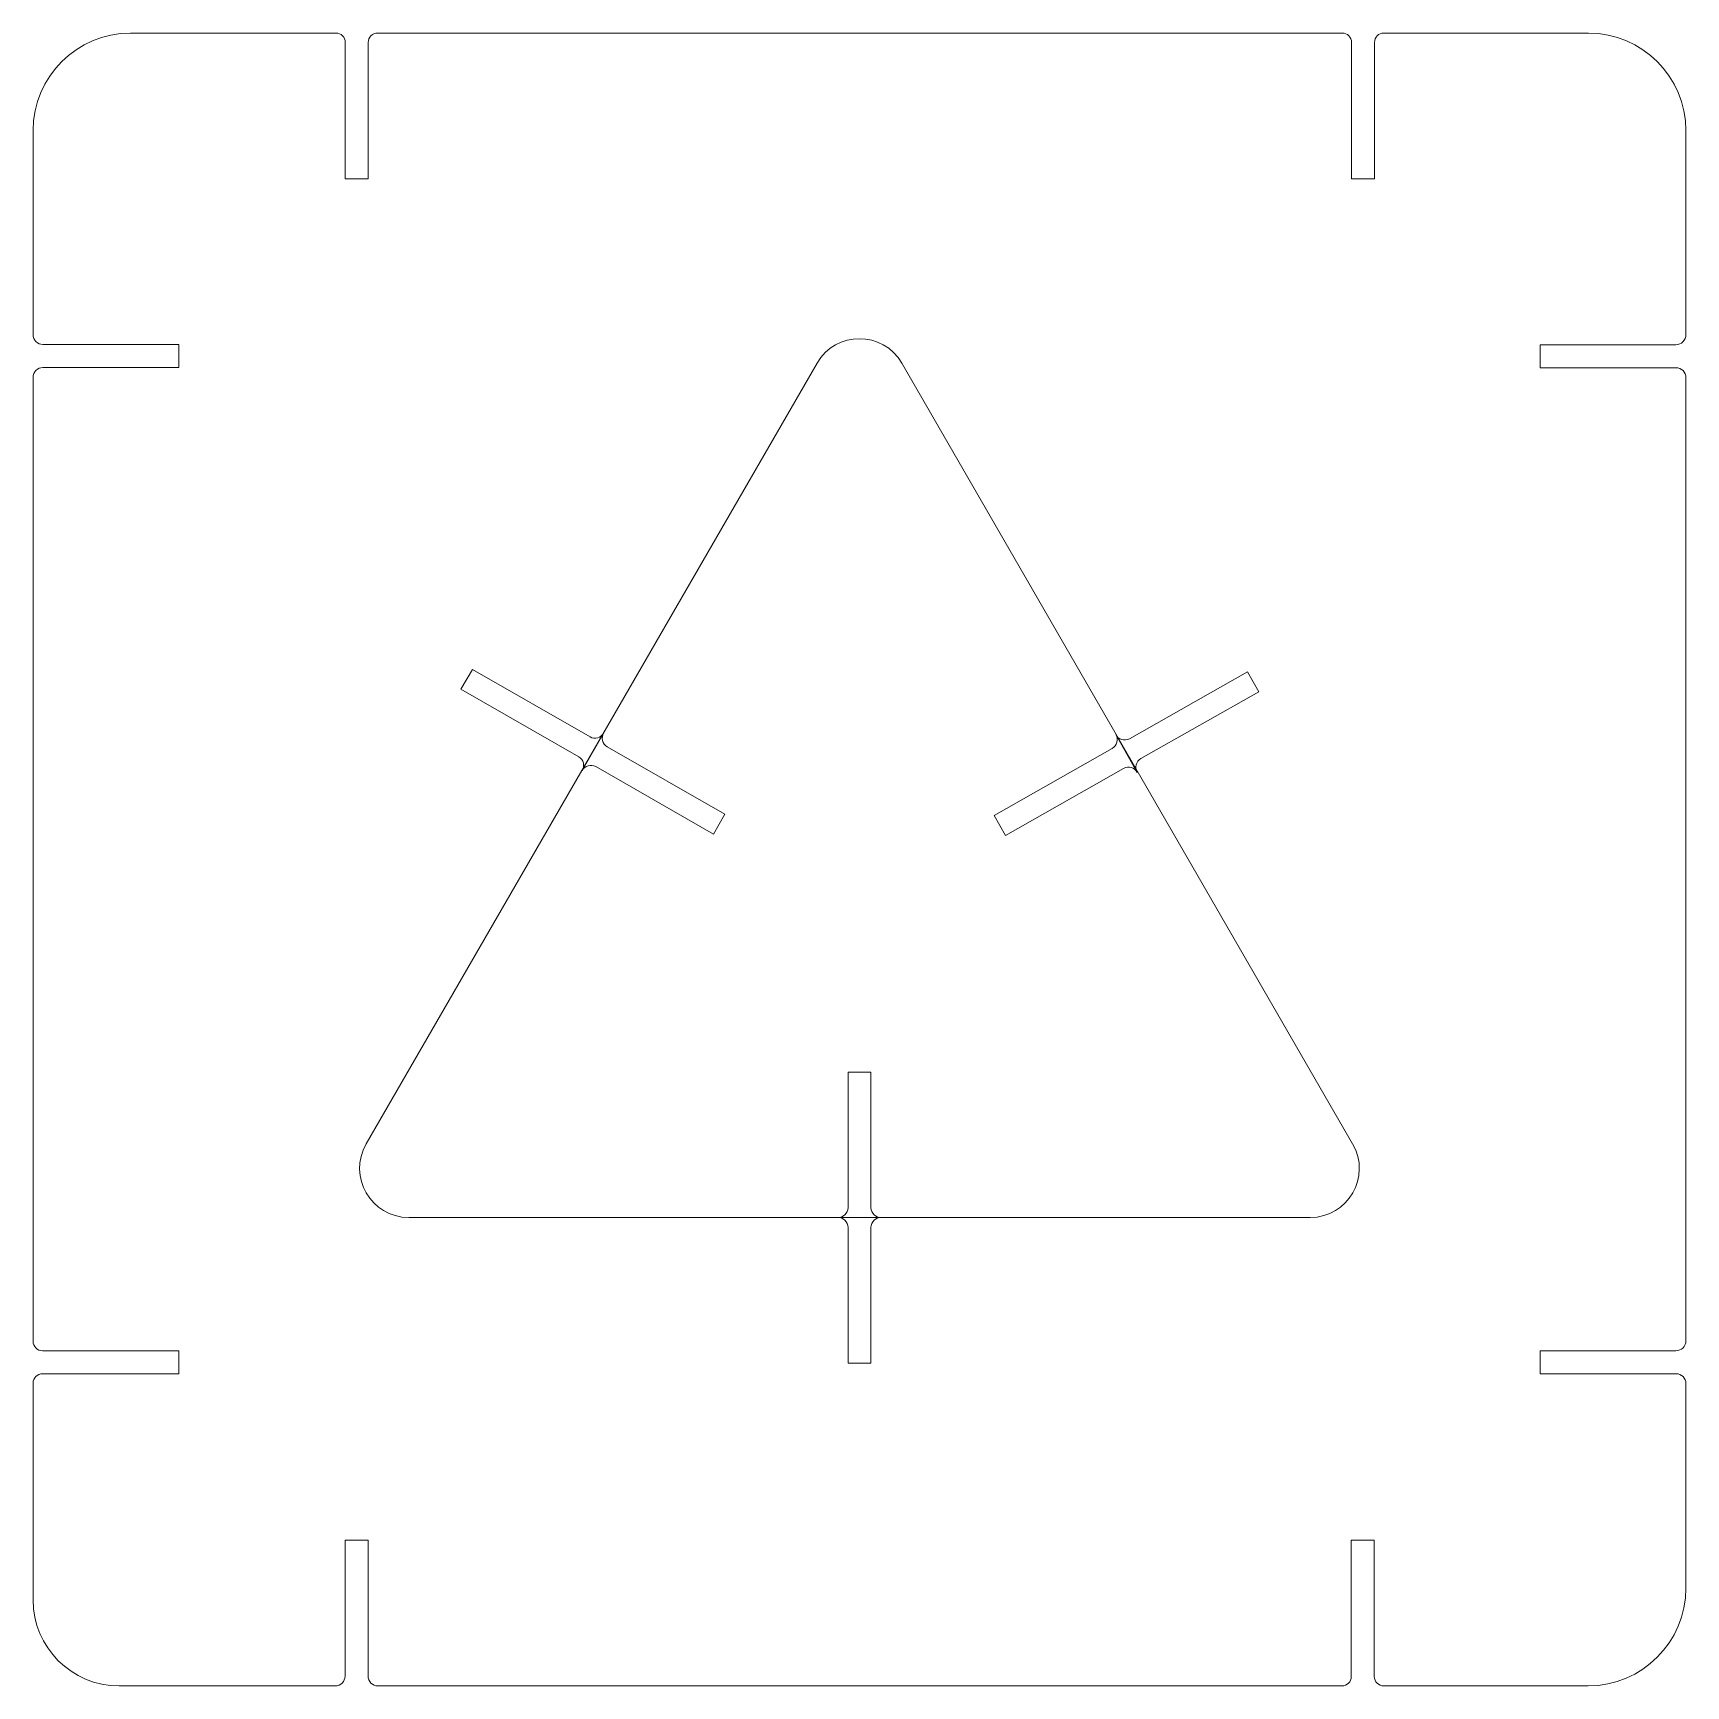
# Model space of a CAD drawing. Header units: inches. Extents: x -2.7 to 14.3, y -12.6 to 4.4.
import ezdxf

# ---------------------------------------------------------------- set-up
doc = ezdxf.new("R2010")
doc.units = ezdxf.units.IN
doc.header["$MEASUREMENT"] = 0
doc.layers.add('Layer 3', color=7, linetype='Continuous')

# ---------------------------------------------------------------- blocks, each defined once
blk = doc.blocks.new('block 3')
at = {"layer": 'Layer 3', "color": 240, "lineweight": 5, "true_color": 0xed1c24}
blk.add_open_spline([(5.406, 0.979), (5.406, 0.979), (0.77, -7.051), (0.77, -7.051), (0.576, -7.387), (0.819, -7.807), (1.207, -7.807), (1.207, -7.807), (10.479, -7.807), (10.479, -7.807), (10.867, -7.807), (11.11, -7.387), (10.915, -7.051), (10.915, -7.051), (6.279, 0.979), (6.279, 0.979), (6.085, 1.315), (5.6, 1.315), (5.406, 0.979)], degree=3, knots=[0, 0, 0, 0, 1, 1, 1, 2, 2, 2, 3, 3, 3, 4, 4, 4, 5, 5, 5, 6, 6, 6, 6], dxfattribs=at)
blk = doc.blocks.new('block 2')
at = {"layer": 'Layer 3'}
blk.add_blockref('block 3', (0, 0), dxfattribs=at)

msp = doc.modelspace()

# ---------------------------------------------------------------- linework, layer by layer
at = {"layer": 'Layer 3', "color": 240, "lineweight": 5, "true_color": 0xed1c24}
for points, knots in [([(12.843, 1.169), (13.128, 1.169), (13.967, 1.169), (14.238, 1.169), (14.296, 1.169), (14.343, 1.216), (14.343, 1.274), (14.343, 1.274), (14.343, 3.373), (14.343, 3.373), (14.343, 3.924), (13.892, 4.375), (13.341, 4.375), (13.341, 4.375), (11.236, 4.375), (11.236, 4.375), (11.183, 4.375), (11.14, 4.332), (11.14, 4.279), (11.14, 4.279), (11.14, 2.875), (11.14, 2.875), (11.14, 2.875), (10.904, 2.875), (10.904, 2.875), (10.904, 2.875), (10.904, 4.279), (10.904, 4.279), (10.904, 4.332), (10.861, 4.375), (10.808, 4.375), (10.808, 4.375), (0.887, 4.375), (0.887, 4.375), (0.833, 4.375), (0.79, 4.332), (0.79, 4.279), (0.79, 4.279), (0.79, 2.875), (0.79, 2.875), (0.79, 2.875), (0.554, 2.875), (0.554, 2.875), (0.554, 2.875), (0.554, 4.279), (0.554, 4.279), (0.554, 4.332), (0.511, 4.375), (0.458, 4.375), (0.458, 4.375), (-1.655, 4.375), (-1.655, 4.375), (-2.206, 4.375), (-2.657, 3.924), (-2.657, 3.373), (-2.657, 3.373), (-2.657, 1.273), (-2.657, 1.273), (-2.657, 1.217), (-2.612, 1.172), (-2.556, 1.172), (-2.556, 1.172), (-1.157, 1.172), (-1.157, 1.172), (-1.157, 1.172), (-1.157, 0.935), (-1.157, 0.935), (-1.157, 0.935), (-2.556, 0.935), (-2.556, 0.935), (-2.612, 0.935), (-2.657, 0.89), (-2.657, 0.834), (-2.657, 0.834), (-2.657, -9.08), (-2.657, -9.08), (-2.657, -9.134), (-2.613, -9.178), (-2.559, -9.178), (-2.559, -9.178), (-1.157, -9.178), (-1.157, -9.178), (-1.157, -9.178), (-1.157, -9.414), (-1.157, -9.414), (-1.157, -9.414), (-2.559, -9.414), (-2.559, -9.414), (-2.613, -9.414), (-2.657, -9.458), (-2.657, -9.512), (-2.657, -9.512), (-2.657, -11.741), (-2.657, -11.741), (-2.657, -12.228), (-2.259, -12.625), (-1.773, -12.625), (-1.773, -12.625), (0.452, -12.625), (0.452, -12.625), (0.507, -12.625), (0.552, -12.58), (0.552, -12.525), (0.552, -12.525), (0.552, -11.125), (0.552, -11.125), (0.552, -11.125), (0.788, -11.125), (0.788, -11.125), (0.788, -11.125), (0.788, -12.523), (0.788, -12.523), (0.788, -12.579), (0.834, -12.625), (0.89, -12.625), (0.89, -12.625), (10.804, -12.625), (10.804, -12.625), (10.858, -12.625), (10.901, -12.582), (10.901, -12.528), (10.901, -12.528), (10.901, -11.125), (10.901, -11.125), (10.901, -11.125), (11.138, -11.125), (11.138, -11.125), (11.138, -11.125), (11.138, -12.528), (11.138, -12.528), (11.138, -12.582), (11.181, -12.625), (11.235, -12.625), (11.235, -12.625), (13.339, -12.625), (13.339, -12.625), (13.891, -12.625), (14.343, -12.173), (14.343, -11.621), (14.343, -11.621), (14.343, -9.946), (14.343, -9.515), (14.343, -9.459), (14.298, -9.414), (14.242, -9.414), (14.242, -9.414), (12.843, -9.414), (12.843, -9.414), (12.843, -9.414), (12.843, -9.178), (12.843, -9.178), (12.843, -9.178), (14.239, -9.178), (14.239, -9.178), (14.297, -9.178), (14.343, -9.132), (14.343, -9.074), (14.343, -9.074), (14.343, 0.83), (14.343, 0.83), (14.343, 0.887), (14.297, 0.933), (14.24, 0.933), (14.24, 0.933), (12.843, 0.933), (12.843, 0.933), (12.843, 0.933), (12.843, 1.169), (12.843, 1.169)], [0, 0, 0, 0, 1, 1, 1, 2, 2, 2, 3, 3, 3, 4, 4, 4, 5, 5, 5, 6, 6, 6, 7, 7, 7, 8, 8, 8, 9, 9, 9, 10, 10, 10, 11, 11, 11, 12, 12, 12, 13, 13, 13, 14, 14, 14, 15, 15, 15, 16, 16, 16, 17, 17, 17, 18, 18, 18, 19, 19, 19, 20, 20, 20, 21, 21, 21, 22, 22, 22, 23, 23, 23, 24, 24, 24, 25, 25, 25, 26, 26, 26, 27, 27, 27, 28, 28, 28, 29, 29, 29, 30, 30, 30, 31, 31, 31, 32, 32, 32, 33, 33, 33, 34, 34, 34, 35, 35, 35, 36, 36, 36, 37, 37, 37, 38, 38, 38, 39, 39, 39, 40, 40, 40, 41, 41, 41, 42, 42, 42, 43, 43, 43, 44, 44, 44, 45, 45, 45, 46, 46, 46, 47, 47, 47, 48, 48, 48, 49, 49, 49, 50, 50, 50, 51, 51, 51, 52, 52, 52, 53, 53, 53, 54, 54, 54, 55, 55, 55, 56, 56, 56, 56]), ([(2.99, -3.211), (3.021, -3.162), (3.005, -3.098), (2.955, -3.069), (2.955, -3.069), (1.744, -2.375), (1.744, -2.375), (1.744, -2.375), (1.862, -2.17), (1.862, -2.17), (1.862, -2.17), (3.072, -2.864), (3.072, -2.864), (3.122, -2.893), (3.186, -2.874), (3.213, -2.823), (3.213, -2.823), (2.99, -3.211), (2.99, -3.211)], [0, 0, 0, 0, 1, 1, 1, 2, 2, 2, 3, 3, 3, 4, 4, 4, 5, 5, 5, 6, 6, 6, 6]), ([(8.7, -3.23), (8.669, -3.181), (8.686, -3.117), (8.736, -3.088), (8.736, -3.088), (9.95, -2.4), (9.95, -2.4), (9.95, -2.4), (9.833, -2.195), (9.833, -2.195), (9.833, -2.195), (8.619, -2.883), (8.619, -2.883), (8.569, -2.911), (8.505, -2.892), (8.479, -2.841)], [0, 0, 0, 0, 1, 1, 1, 2, 2, 2, 3, 3, 3, 4, 4, 4, 5, 5, 5, 5]), ([(2.99, -3.211), (3.017, -3.16), (3.081, -3.141), (3.131, -3.17), (3.131, -3.17), (4.341, -3.864), (4.341, -3.864), (4.341, -3.864), (4.459, -3.659), (4.459, -3.659), (4.459, -3.659), (3.248, -2.965), (3.248, -2.965), (3.198, -2.937), (3.182, -2.872), (3.213, -2.823)], [0, 0, 0, 0, 1, 1, 1, 2, 2, 2, 3, 3, 3, 4, 4, 4, 5, 5, 5, 5]), ([(8.7, -3.23), (8.673, -3.179), (8.609, -3.16), (8.559, -3.189), (8.559, -3.189), (7.346, -3.877), (7.346, -3.877), (7.346, -3.877), (7.229, -3.672), (7.229, -3.672), (7.229, -3.672), (8.443, -2.983), (8.443, -2.983), (8.493, -2.955), (8.509, -2.89), (8.479, -2.841), (8.479, -2.841), (8.7, -3.23), (8.7, -3.23)], [0, 0, 0, 0, 1, 1, 1, 2, 2, 2, 3, 3, 3, 4, 4, 4, 5, 5, 5, 6, 6, 6, 6]), ([(6.067, -7.807), (6.009, -7.81), (5.961, -7.763), (5.961, -7.706), (5.961, -7.706), (5.961, -6.311), (5.961, -6.311), (5.961, -6.311), (5.725, -6.311), (5.725, -6.311), (5.725, -6.311), (5.725, -7.706), (5.725, -7.706), (5.725, -7.763), (5.677, -7.81), (5.619, -7.807)], [0, 0, 0, 0, 1, 1, 1, 2, 2, 2, 3, 3, 3, 4, 4, 4, 5, 5, 5, 5]), ([(6.067, -7.807), (6.009, -7.805), (5.961, -7.851), (5.961, -7.909), (5.961, -7.909), (5.961, -9.304), (5.961, -9.304), (5.961, -9.304), (5.725, -9.304), (5.725, -9.304), (5.725, -9.304), (5.725, -7.909), (5.725, -7.909), (5.725, -7.851), (5.677, -7.805), (5.619, -7.807), (5.619, -7.807), (6.067, -7.807), (6.067, -7.807)], [0, 0, 0, 0, 1, 1, 1, 2, 2, 2, 3, 3, 3, 4, 4, 4, 5, 5, 5, 6, 6, 6, 6])]:
    msp.add_open_spline(points, degree=3, knots=knots, dxfattribs=at)

# ---------------------------------------------------------------- block references
at = {"layer": 'Layer 3'}
msp.add_blockref('block 2', (0, 0), dxfattribs=at)

doc.saveas('drawing.dxf')
